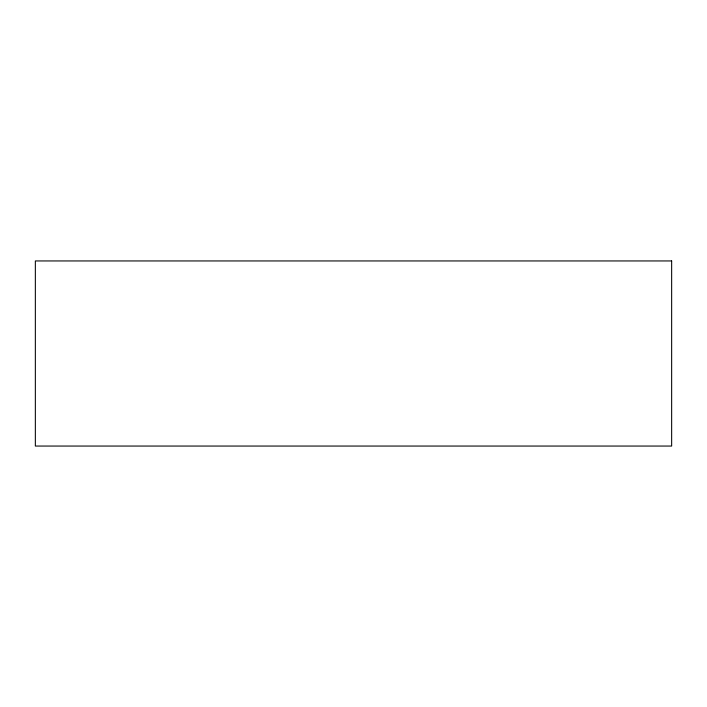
<?xml version="1.0" encoding="UTF-8"?>
<svg xmlns="http://www.w3.org/2000/svg" width="707" height="707" viewBox="0 0 707 707"><rect width="100%" height="100%" fill="white"/><g stroke="black" fill="none" stroke-linecap="round" stroke-linejoin="round"><path stroke-width="1.06" d="M671.65 260.945L35.35 260.945L35.35 446.055L671.65 446.055L671.65 260.945"/></g></svg>
